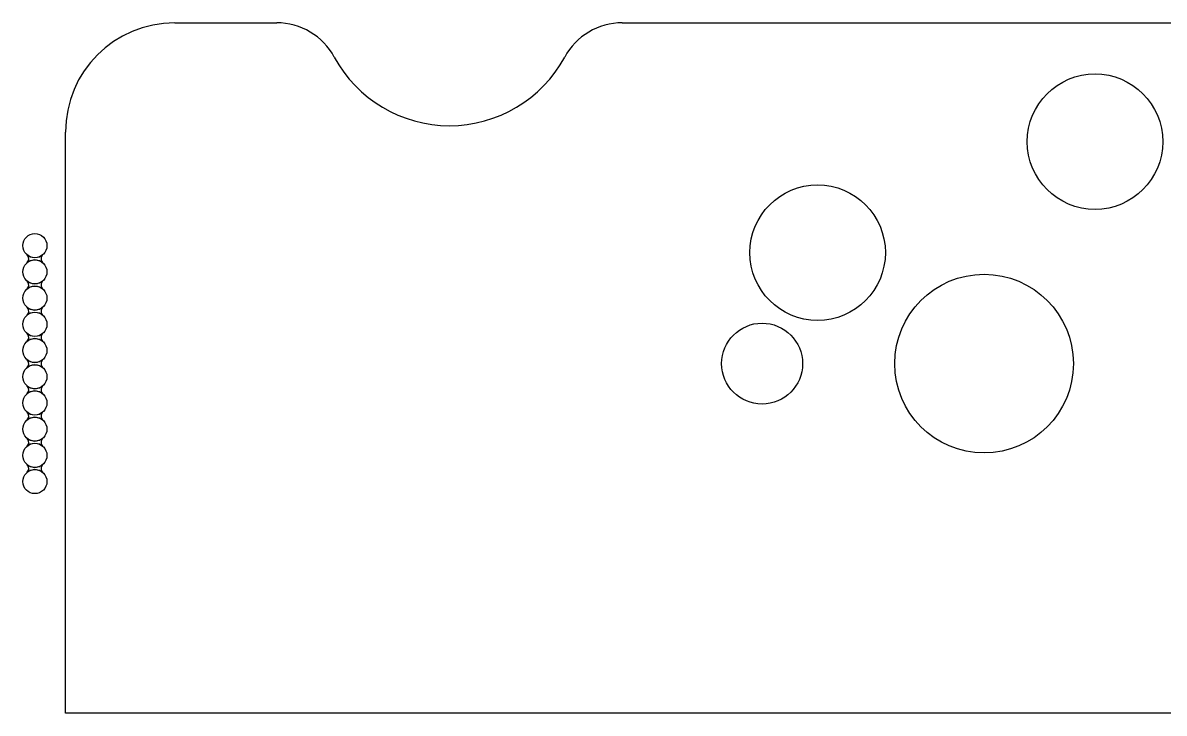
# Model space of a CAD drawing. Extents: x -22 to 351, y -111 to 35.
# Drawn here: x -22 to 4.12, y -8 to 7.8 of the extents above; entities that cross this region are included whole.
import ezdxf

# ---------------------------------------------------------------- set-up
doc = ezdxf.new("R2010")
doc.units = 0
doc.layers.add('BLACK', color=7, linetype='CONTINUOUS')

msp = doc.modelspace()

# ---------------------------------------------------------------- linework, layer by layer
at = {"layer": 'BLACK', "linetype": 'CONTINUOUS'}
for p, q in [((-18.525, 7.8), (-16.191, 7.8)), ((-18.525, 7.8), (-16.191, 7.8)), ((-8.28005, 7.8), (105.471, 7.8)), ((-8.28005, 7.8), (105.471, 7.8)), ((-21.025, -8), (-21.025, 5.3)), ((-21.025, -8), (-21.025, 5.3)), ((-21.9011, 2.4913), (-21.8996, 2.49271)), ((-21.9005, 2.48936), (-21.9011, 2.4913)), ((-21.8983, 2.48713), (-21.9005, 2.48936)), ((-21.8996, 2.49271), (-21.898, 2.49244)), ((-21.87, 2.44303), (-21.8983, 2.48713)), ((-21.8983, 2.31282), (-21.865, 2.37387)), ((-21.898, 2.49244), (-21.8298, 2.44689)), ((-21.8298, 2.35311), (-21.898, 2.30756)), ((-21.865, 2.37387), (-21.87, 2.44303)), ((-21.8298, 2.44689), (-21.725, 2.42604)), ((-21.725, 2.37396), (-21.8298, 2.35311)), ((-21.725, 2.42604), (-21.6202, 2.44689)), ((-21.6202, 2.35311), (-21.725, 2.37396)), ((-21.6202, 2.44689), (-21.552, 2.49244)), ((-21.552, 2.30756), (-21.6202, 2.35311)), ((-21.5517, 2.48718), (-21.585, 2.42613)), ((-21.585, 2.42613), (-21.58, 2.35697)), ((-21.58, 2.35697), (-21.5517, 2.31287)), ((-21.552, 2.49244), (-21.55, 2.49257)), ((-21.5495, 2.48936), (-21.5517, 2.48718)), ((-21.55, 2.49257), (-21.5489, 2.49091)), ((-21.5489, 2.49091), (-21.5495, 2.48936)), ((-21.9011, 2.30909), (-21.9005, 2.31063)), ((-21.9, 2.30743), (-21.9011, 2.30909)), ((-21.9005, 2.31063), (-21.8983, 2.31282)), ((-21.898, 2.30756), (-21.9, 2.30743)), ((-21.5504, 2.30729), (-21.552, 2.30756)), ((-21.5517, 2.31287), (-21.5495, 2.31063)), ((-21.5489, 2.3087), (-21.5504, 2.30729)), ((-21.5495, 2.31063), (-21.5489, 2.3087)), ((-21.9011, 1.8913), (-21.8996, 1.89271)), ((-21.9005, 1.88936), (-21.9011, 1.8913)), ((-21.8983, 1.88713), (-21.9005, 1.88936)), ((-21.8996, 1.89271), (-21.898, 1.89244)), ((-21.87, 1.84303), (-21.8983, 1.88713)), ((-21.898, 1.89244), (-21.8298, 1.84689)), ((-21.865, 1.77387), (-21.87, 1.84303)), ((-21.8298, 1.84689), (-21.725, 1.82604)), ((-21.725, 1.82604), (-21.6202, 1.84689)), ((-21.6202, 1.84689), (-21.552, 1.89244)), ((-21.5517, 1.88718), (-21.585, 1.82613)), ((-21.552, 1.89244), (-21.55, 1.89257)), ((-21.5495, 1.88936), (-21.5517, 1.88718)), ((-21.55, 1.89257), (-21.5489, 1.89091)), ((-21.5489, 1.89091), (-21.5495, 1.88936)), ((-21.9011, 1.70909), (-21.9005, 1.71063)), ((-21.9, 1.70743), (-21.9011, 1.70909)), ((-21.9005, 1.71063), (-21.8983, 1.71282)), ((-21.898, 1.70756), (-21.9, 1.70743)), ((-21.8983, 1.71282), (-21.865, 1.77387)), ((-21.8298, 1.75311), (-21.898, 1.70756)), ((-21.725, 1.77396), (-21.8298, 1.75311)), ((-21.6202, 1.75311), (-21.725, 1.77396)), ((-21.552, 1.70756), (-21.6202, 1.75311)), ((-21.585, 1.82613), (-21.58, 1.75697)), ((-21.58, 1.75697), (-21.5517, 1.71287)), ((-21.5504, 1.70729), (-21.552, 1.70756)), ((-21.5517, 1.71287), (-21.5495, 1.71063)), ((-21.5489, 1.7087), (-21.5504, 1.70729)), ((-21.5495, 1.71063), (-21.5489, 1.7087)), ((-21.9011, 1.2913), (-21.8996, 1.29271)), ((-21.9005, 1.28936), (-21.9011, 1.2913)), ((-21.9011, 1.10909), (-21.9005, 1.11064)), ((-21.9, 1.10743), (-21.9011, 1.10909)), ((-21.8983, 1.28713), (-21.9005, 1.28936)), ((-21.9005, 1.11064), (-21.8983, 1.11282)), ((-21.898, 1.10756), (-21.9, 1.10743)), ((-21.8996, 1.29271), (-21.898, 1.29244)), ((-21.87, 1.24303), (-21.8983, 1.28713)), ((-21.8983, 1.11282), (-21.865, 1.17387)), ((-21.898, 1.29244), (-21.8298, 1.24689)), ((-21.8298, 1.15311), (-21.898, 1.10756)), ((-21.865, 1.17387), (-21.87, 1.24303)), ((-21.8298, 1.24689), (-21.725, 1.22604)), ((-21.725, 1.17396), (-21.8298, 1.15311)), ((-21.725, 1.22604), (-21.6202, 1.24689)), ((-21.6202, 1.15311), (-21.725, 1.17396)), ((-21.6202, 1.24689), (-21.552, 1.29244)), ((-21.552, 1.10756), (-21.6202, 1.15311)), ((-21.5517, 1.28718), (-21.585, 1.22613)), ((-21.585, 1.22613), (-21.58, 1.15697)), ((-21.58, 1.15697), (-21.5517, 1.11287)), ((-21.552, 1.29244), (-21.55, 1.29257)), ((-21.5504, 1.10729), (-21.552, 1.10756)), ((-21.5495, 1.28936), (-21.5517, 1.28718)), ((-21.5517, 1.11287), (-21.5495, 1.11064)), ((-21.5489, 1.1087), (-21.5504, 1.10729)), ((-21.55, 1.29257), (-21.5489, 1.29091)), ((-21.5489, 1.29091), (-21.5495, 1.28936)), ((-21.5495, 1.11064), (-21.5489, 1.1087)), ((-21.9011, 0.6913), (-21.8996, 0.69271)), ((-21.9005, 0.68937), (-21.9011, 0.6913)), ((-21.8983, 0.68713), (-21.9005, 0.68937)), ((-21.8996, 0.69271), (-21.898, 0.69244)), ((-21.87, 0.64303), (-21.8983, 0.68713)), ((-21.8983, 0.51282), (-21.865, 0.57387)), ((-21.898, 0.69244), (-21.8298, 0.64689)), ((-21.8298, 0.55311), (-21.898, 0.50756)), ((-21.865, 0.57387), (-21.87, 0.64303)), ((-21.8298, 0.64689), (-21.725, 0.62604)), ((-21.725, 0.57396), (-21.8298, 0.55311)), ((-21.725, 0.62604), (-21.6202, 0.64689)), ((-21.6202, 0.55311), (-21.725, 0.57396)), ((-21.6202, 0.64689), (-21.552, 0.69244)), ((-21.552, 0.50756), (-21.6202, 0.55311)), ((-21.5517, 0.68718), (-21.585, 0.62613)), ((-21.585, 0.62613), (-21.58, 0.55697)), ((-21.58, 0.55697), (-21.5517, 0.51287)), ((-21.552, 0.69244), (-21.55, 0.69257)), ((-21.5495, 0.68937), (-21.5517, 0.68718)), ((-21.55, 0.69257), (-21.5489, 0.69091)), ((-21.5489, 0.69091), (-21.5495, 0.68937)), ((-21.9011, 0.50909), (-21.9005, 0.51063)), ((-21.9, 0.50743), (-21.9011, 0.50909)), ((-21.9005, 0.51063), (-21.8983, 0.51282)), ((-21.898, 0.50756), (-21.9, 0.50743)), ((-21.5504, 0.50729), (-21.552, 0.50756)), ((-21.5517, 0.51287), (-21.5495, 0.51063)), ((-21.5489, 0.5087), (-21.5504, 0.50729)), ((-21.5495, 0.51063), (-21.5489, 0.5087)), ((-21.9011, 0.0913), (-21.8996, 0.09271)), ((-21.9005, 0.08936), (-21.9011, 0.0913)), ((-21.8983, 0.08713), (-21.9005, 0.08936)), ((-21.8996, 0.09271), (-21.898, 0.09244)), ((-21.87, 0.04303), (-21.8983, 0.08713)), ((-21.898, 0.09244), (-21.8298, 0.04689)), ((-21.865, -0.02613), (-21.87, 0.04303)), ((-21.8298, 0.04689), (-21.725, 0.02604)), ((-21.725, 0.02604), (-21.6202, 0.04689)), ((-21.6202, 0.04689), (-21.552, 0.09244)), ((-21.5517, 0.08718), (-21.585, 0.02613)), ((-21.585, 0.02613), (-21.58, -0.04303)), ((-21.552, 0.09244), (-21.55, 0.09257)), ((-21.5495, 0.08936), (-21.5517, 0.08718)), ((-21.55, 0.09257), (-21.5489, 0.09091)), ((-21.5489, 0.09091), (-21.5495, 0.08936)), ((-21.9011, -0.09091), (-21.9005, -0.08936)), ((-21.9, -0.09257), (-21.9011, -0.09091)), ((-21.9005, -0.08936), (-21.8983, -0.08718)), ((-21.898, -0.09244), (-21.9, -0.09257)), ((-21.8983, -0.08718), (-21.865, -0.02613)), ((-21.8298, -0.04689), (-21.898, -0.09244)), ((-21.725, -0.02604), (-21.8298, -0.04689)), ((-21.6202, -0.04689), (-21.725, -0.02604)), ((-21.552, -0.09244), (-21.6202, -0.04689)), ((-21.58, -0.04303), (-21.5517, -0.08713)), ((-21.5504, -0.09271), (-21.552, -0.09244)), ((-21.5517, -0.08713), (-21.5495, -0.08936)), ((-21.5489, -0.0913), (-21.5504, -0.09271)), ((-21.5495, -0.08936), (-21.5489, -0.0913)), ((-21.9011, -0.5087), (-21.8996, -0.50729)), ((-21.9005, -0.51063), (-21.9011, -0.5087)), ((-21.8983, -0.51287), (-21.9005, -0.51063)), ((-21.8996, -0.50729), (-21.898, -0.50756)), ((-21.87, -0.55697), (-21.8983, -0.51287)), ((-21.898, -0.50756), (-21.8298, -0.55311)), ((-21.6202, -0.55311), (-21.552, -0.50756)), ((-21.5517, -0.51282), (-21.585, -0.57387)), ((-21.552, -0.50756), (-21.55, -0.50743)), ((-21.5495, -0.51063), (-21.5517, -0.51282)), ((-21.55, -0.50743), (-21.5489, -0.50909)), ((-21.5489, -0.50909), (-21.5495, -0.51063)), ((-21.9011, -0.69091), (-21.9005, -0.68937)), ((-21.9, -0.69257), (-21.9011, -0.69091)), ((-21.9005, -0.68937), (-21.8983, -0.68718)), ((-21.898, -0.69244), (-21.9, -0.69257)), ((-21.8983, -0.68718), (-21.865, -0.62613)), ((-21.8298, -0.64689), (-21.898, -0.69244)), ((-21.865, -0.62613), (-21.87, -0.55697)), ((-21.8298, -0.55311), (-21.725, -0.57396)), ((-21.725, -0.62604), (-21.8298, -0.64689)), ((-21.725, -0.57396), (-21.6202, -0.55311)), ((-21.6202, -0.64689), (-21.725, -0.62604)), ((-21.552, -0.69244), (-21.6202, -0.64689)), ((-21.585, -0.57387), (-21.58, -0.64303)), ((-21.58, -0.64303), (-21.5517, -0.68713)), ((-21.5504, -0.69271), (-21.552, -0.69244)), ((-21.5517, -0.68713), (-21.5495, -0.68937)), ((-21.5489, -0.6913), (-21.5504, -0.69271)), ((-21.5495, -0.68937), (-21.5489, -0.6913)), ((-21.9011, -1.1087), (-21.8996, -1.10729)), ((-21.9005, -1.11064), (-21.9011, -1.1087)), ((-21.9011, -1.29091), (-21.9005, -1.28936)), ((-21.9, -1.29257), (-21.9011, -1.29091)), ((-21.8983, -1.11287), (-21.9005, -1.11064)), ((-21.9005, -1.28936), (-21.8983, -1.28718)), ((-21.898, -1.29244), (-21.9, -1.29257)), ((-21.8996, -1.10729), (-21.898, -1.10756)), ((-21.87, -1.15697), (-21.8983, -1.11287)), ((-21.8983, -1.28718), (-21.865, -1.22613)), ((-21.898, -1.10756), (-21.8298, -1.15311)), ((-21.8298, -1.24689), (-21.898, -1.29244)), ((-21.865, -1.22613), (-21.87, -1.15697)), ((-21.8298, -1.15311), (-21.725, -1.17396)), ((-21.725, -1.22604), (-21.8298, -1.24689)), ((-21.725, -1.17396), (-21.6202, -1.15311)), ((-21.6202, -1.24689), (-21.725, -1.22604)), ((-21.6202, -1.15311), (-21.552, -1.10756)), ((-21.552, -1.29244), (-21.6202, -1.24689)), ((-21.5517, -1.11282), (-21.585, -1.17387)), ((-21.585, -1.17387), (-21.58, -1.24303)), ((-21.58, -1.24303), (-21.5517, -1.28713)), ((-21.552, -1.10756), (-21.55, -1.10743)), ((-21.5504, -1.29271), (-21.552, -1.29244)), ((-21.5495, -1.11064), (-21.5517, -1.11282)), ((-21.5517, -1.28713), (-21.5495, -1.28936)), ((-21.5489, -1.2913), (-21.5504, -1.29271)), ((-21.55, -1.10743), (-21.5489, -1.10909)), ((-21.5489, -1.10909), (-21.5495, -1.11064)), ((-21.5495, -1.28936), (-21.5489, -1.2913)), ((-21.9011, -1.7087), (-21.8996, -1.70729)), ((-21.9005, -1.71063), (-21.9011, -1.7087)), ((-21.8983, -1.71287), (-21.9005, -1.71063)), ((-21.8996, -1.70729), (-21.898, -1.70756)), ((-21.87, -1.75697), (-21.8983, -1.71287)), ((-21.8983, -1.88718), (-21.865, -1.82613)), ((-21.898, -1.70756), (-21.8298, -1.75311)), ((-21.865, -1.82613), (-21.87, -1.75697)), ((-21.8298, -1.75311), (-21.725, -1.77396)), ((-21.725, -1.82604), (-21.8298, -1.84689)), ((-21.725, -1.77396), (-21.6202, -1.75311)), ((-21.6202, -1.84689), (-21.725, -1.82604)), ((-21.6202, -1.75311), (-21.552, -1.70756)), ((-21.5517, -1.71282), (-21.585, -1.77387)), ((-21.585, -1.77387), (-21.58, -1.84303)), ((-21.552, -1.70756), (-21.55, -1.70743)), ((-21.5495, -1.71063), (-21.5517, -1.71282)), ((-21.55, -1.70743), (-21.5489, -1.70909)), ((-21.5489, -1.70909), (-21.5495, -1.71063)), ((-21.9011, -1.89091), (-21.9005, -1.88936)), ((-21.9, -1.89257), (-21.9011, -1.89091)), ((-21.9005, -1.88936), (-21.8983, -1.88718)), ((-21.898, -1.89244), (-21.9, -1.89257)), ((-21.8298, -1.84689), (-21.898, -1.89244)), ((-21.552, -1.89244), (-21.6202, -1.84689)), ((-21.58, -1.84303), (-21.5517, -1.88713)), ((-21.5504, -1.89271), (-21.552, -1.89244)), ((-21.5517, -1.88713), (-21.5495, -1.88936)), ((-21.5489, -1.8913), (-21.5504, -1.89271)), ((-21.5495, -1.88936), (-21.5489, -1.8913)), ((-21.9011, -2.3087), (-21.8996, -2.30729)), ((-21.9005, -2.31063), (-21.9011, -2.3087)), ((-21.8983, -2.31287), (-21.9005, -2.31063)), ((-21.8996, -2.30729), (-21.898, -2.30756)), ((-21.87, -2.35697), (-21.8983, -2.31287)), ((-21.898, -2.30756), (-21.8298, -2.35311)), ((-21.6202, -2.35311), (-21.552, -2.30756)), ((-21.5517, -2.31282), (-21.585, -2.37387)), ((-21.552, -2.30756), (-21.55, -2.30743)), ((-21.5495, -2.31063), (-21.5517, -2.31282)), ((-21.55, -2.30743), (-21.5489, -2.30909)), ((-21.5489, -2.30909), (-21.5495, -2.31063)), ((-21.9011, -2.49091), (-21.9005, -2.48936)), ((-21.9, -2.49257), (-21.9011, -2.49091)), ((-21.9005, -2.48936), (-21.8983, -2.48718)), ((-21.898, -2.49244), (-21.9, -2.49257)), ((-21.8983, -2.48718), (-21.865, -2.42613)), ((-21.8298, -2.44689), (-21.898, -2.49244)), ((-21.865, -2.42613), (-21.87, -2.35697)), ((-21.8298, -2.35311), (-21.725, -2.37396)), ((-21.725, -2.42604), (-21.8298, -2.44689)), ((-21.725, -2.37396), (-21.6202, -2.35311)), ((-21.6202, -2.44689), (-21.725, -2.42604)), ((-21.552, -2.49244), (-21.6202, -2.44689)), ((-21.585, -2.37387), (-21.58, -2.44303)), ((-21.58, -2.44303), (-21.5517, -2.48713)), ((-21.5504, -2.49271), (-21.552, -2.49244)), ((-21.5517, -2.48713), (-21.5495, -2.48936)), ((-21.5489, -2.4913), (-21.5504, -2.49271)), ((-21.5495, -2.48936), (-21.5489, -2.4913)), ((349.875, -8), (-21.025, -8)), ((349.875, -8), (-21.025, -8))]:
    msp.add_line(p, q, dxfattribs=at)
at = {"layer": 'BLACK'}
for centre, radius in [((2.54, 5.08), 1.551), ((-3.81, 2.54), 1.551), ((-21.725, 2.7), 0.276), ((-21.725, 2.1), 0.276), ((0, 0), 2.0449), ((-21.725, 1.5), 0.276), ((-21.725, 0.9), 0.276), ((-5.08, 0), 0.926), ((-21.725, 0.3), 0.276), ((-21.725, -0.3), 0.276), ((-21.725, -0.9), 0.276), ((-21.725, -1.5), 0.276), ((-21.725, -2.1), 0.276), ((-21.725, -2.7), 0.276)]:
    msp.add_circle(centre, radius, dxfattribs=at)
for centre, radius, start, end in [((-18.525, 5.3), 2.5, 90, 180), ((-18.525, 5.3), 2.5, 90, 180), ((-16.191, 6.3), 1.5, 28.4793, 90), ((-16.191, 6.3), 1.5, 28.4793, 90), ((-8.28005, 6.3), 1.5, 90, 151.521), ((-8.28005, 6.3), 1.5, 90, 151.521), ((-12.2355, 8.44579), 3, -151.521, -28.4794), ((-12.2355, 8.44579), 3, -151.521, -28.4794)]:
    msp.add_arc(centre, radius, start, end, dxfattribs=at)

doc.saveas('drawing.dxf')
